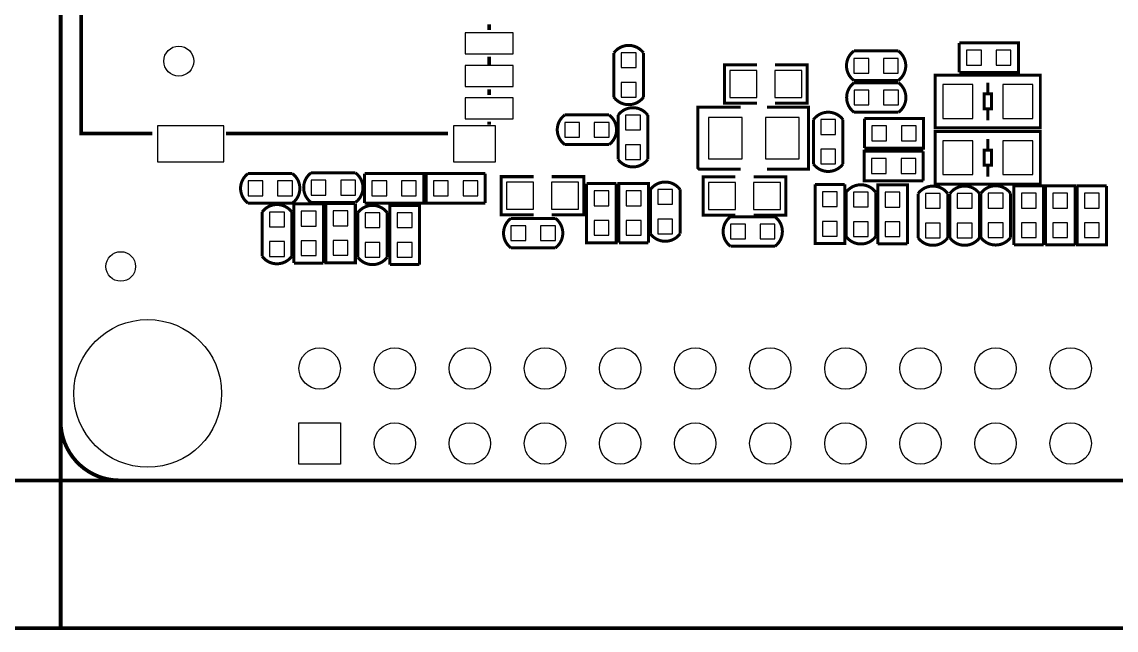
# Model space of a CAD drawing. Extents: x -900 to 3533, y 458 to 4954.
# Drawn here: x 1137 to 2594, y 458 to 1268 of the extents above; entities that cross this region are included whole.
import ezdxf

# ---------------------------------------------------------------- set-up
doc = ezdxf.new("R2010")
doc.units = 0
doc.header["$MEASUREMENT"] = 0
for name, color, linetype in [('BG_OUTLINE', 254, 'CONTINUOUS'), ('PG_SILKSCREEN_BOTTOM', 171, 'CONTINUOUS'), ('PIN_BOTTOM', 5, 'CONTINUOUS')]:
    doc.layers.add(name, color=color, linetype=linetype)

msp = doc.modelspace()

# ---------------------------------------------------------------- linework, layer by layer
at = {"layer": 'BG_OUTLINE'}
for points in [[(1189, 460.13, 5, 5, 0), (992.15, 460.13, 5, 5, 0), (992.15, 4475.87, 5, 5, 0), (1189, 4475.87, 5, 5, 0), (1189, 460.13, 5, 5, 0)], [(1267.74, 2468, 5, 5, 0), (3000.02, 2468, 5, 5, -0.414214), (3078.76, 2389.26, 5, 5, 0), (3078.76, 735.72, 5, 5, -0.414214), (3000.02, 656.98, 5, 5, 0), (1267.74, 656.98, 5, 5, -0.414214), (1189, 735.72, 5, 5, 0), (1189, 2389.26, 5, 5, -0.414214), (1267.74, 2468, 5, 5, 0)], [(1267.74, 2468, 5, 5, 0), (3000.02, 2468, 5, 5, -0.414214), (3078.76, 2389.26, 5, 5, 0), (3078.76, 735.72, 5, 5, -0.414214), (3000.02, 656.98, 5, 5, 0), (1267.74, 656.98, 5, 5, -0.414214), (1189, 735.72, 5, 5, 0), (1189, 2389.26, 5, 5, -0.414214), (1267.74, 2468, 5, 5, 0)], [(-897.61, 656.98, 5, 5, 0), (-897.61, 538.87, 5, 5, 0.414214), (-818.87, 460.13, 5, 5, 0), (3000.02, 460.13, 5, 5, 0.414214), (3078.76, 538.87, 5, 5, 0), (3078.76, 656.98, 5, 5, 0), (-897.61, 656.98, 5, 5, 0)]]:
    msp.add_lwpolyline(points, format="xyseb", dxfattribs=at)
at = {"layer": 'PG_SILKSCREEN_BOTTOM'}
for points in [[(1310.886, 1119.071, 5, 5, 0), (1216.386, 1119.071, 5, 5, 0), (1216.386, 1410.37, 5, 5, 0), (1188.788, 1587.571, 5, 5, 0), (1188.788, 1701.669, 5, 5, 0)], [(1759.69, 1264.669, 5, 5, 0), (1759.69, 1256.87, 5, 5, 0)], [(1925.634, 1226.53, 4, 4, -0.503906), (1964.994, 1226.529, 4, 4, 0)], [(2385.474, 1200.432, 4, 4, 0), (2385.474, 1239.792, 4, 4, 0)], [(2385.474, 1239.792, 4, 4, 0), (2464.214, 1239.792, 4, 4, 0), (2464.214, 1200.432, 4, 4, 0), (2385.474, 1200.432, 4, 4, 0)], [(1925.634, 1167.47, 4, 4, 0), (1925.634, 1226.53, 4, 4, 0)], [(1964.994, 1226.529, 4, 4, 0), (1964.994, 1167.471, 4, 4, 0)], [(2245.269, 1229.023, 4, 4, 0.504951), (2245.269, 1189.663, 4, 4, 0)], [(2245.269, 1229.023, 4, 4, 0), (2304.329, 1229.023, 4, 4, 0)], [(2304.329, 1229.023, 4, 4, -0.503899), (2304.329, 1189.663, 4, 4, 0)], [(1759.69, 1221.37, 5, 5, 0), (1759.69, 1209.571, 5, 5, 0)], [(2116, 1210.5, 4, 4, 0), (2073, 1210.5, 4, 4, 0), (2073, 1159.5, 4, 4, 0), (2116, 1159.5, 4, 4, 0)], [(2140, 1210.5, 4, 4, 0), (2183, 1210.5, 4, 4, 0), (2183, 1159.5, 4, 4, 0), (2140, 1159.5, 4, 4, 0)], [(2353.474, 1126.792, 3.941, 3.941, 0), (2493.474, 1126.792, 3.941, 3.941, 0), (2493.474, 1196.792, 3.941, 3.941, 0), (2353.474, 1196.792, 3.941, 3.941, 0), (2353.474, 1126.792, 3.941, 3.941, 0)], [(1759.69, 1178.071, 5, 5, 0), (1759.69, 1170.169, 5, 5, 0)], [(2245.47, 1147.32, 4, 4, -0.503899), (2245.47, 1186.68, 4, 4, 0)], [(2304.329, 1189.663, 4, 4, 0), (2245.269, 1189.663, 4, 4, 0)], [(2245.47, 1186.68, 4, 4, 0), (2304.53, 1186.68, 4, 4, 0)], [(2304.53, 1147.32, 4, 4, 0.504954), (2304.53, 1186.68, 4, 4, 0)], [(2423.474, 1171.792, 3.941, 3.941, 0), (2423.474, 1186.792, 3.941, 3.941, 0)], [(1925.634, 1167.47, 4, 4, 0.504961), (1964.994, 1167.471, 4, 4, 0)], [(2418.474, 1151.792, 3.941, 3.941, 0), (2428.474, 1151.792, 3.941, 3.941, 0), (2428.474, 1171.792, 3.941, 3.941, 0), (2418.474, 1171.792, 3.941, 3.941, 0), (2418.474, 1151.792, 3.941, 3.941, 0)], [(1970.68, 1143.53, 4, 4, 0.504954), (1931.32, 1143.53, 4, 4, 0)], [(2094.28, 1071.66, 4, 4, 0), (2039.16, 1071.66, 4, 4, 0), (2037.2, 1073.63, 4, 4, 0), (2037.2, 1154.34, 4, 4, 0), (2094.28, 1154.34, 4, 4, 0)], [(2129.72, 1071.66, 4, 4, 0), (2184.84, 1071.66, 4, 4, 0), (2184.84, 1154.34, 4, 4, 0), (2129.72, 1154.34, 4, 4, 0)], [(2423.474, 1151.792, 3.941, 3.941, 0), (2423.474, 1136.792, 3.941, 3.941, 0)], [(1759.69, 1134.772, 5, 5, 0), (1759.69, 1130.87, 5, 5, 0)], [(1860.177, 1143.743, 4, 4, 0.504952), (1860.177, 1104.383, 4, 4, 0)], [(1860.177, 1143.743, 4, 4, 0), (1919.237, 1143.742, 4, 4, 0)], [(1919.237, 1143.742, 4, 4, -0.503881), (1919.238, 1104.383, 4, 4, 0)], [(1931.32, 1084.47, 4, 4, 0), (1931.32, 1143.53, 4, 4, 0)], [(1970.68, 1143.53, 4, 4, 0), (1970.68, 1084.47, 4, 4, 0)], [(2230.68, 1137.53, 4, 4, 0.504954), (2191.32, 1137.53, 4, 4, 0)], [(2191.32, 1078.47, 4, 4, 0), (2191.32, 1137.53, 4, 4, 0)], [(2230.68, 1137.53, 4, 4, 0), (2230.68, 1078.47, 4, 4, 0)], [(2304.53, 1147.32, 4, 4, 0), (2245.47, 1147.32, 4, 4, 0)], [(2259.214, 1099.585, 4, 4, 0), (2259.214, 1138.945, 4, 4, 0)], [(2259.214, 1138.945, 4, 4, 0), (2337.954, 1138.945, 4, 4, 0), (2337.954, 1099.585, 4, 4, 0), (2259.214, 1099.585, 4, 4, 0)], [(2353.474, 1051.792, 3.941, 3.941, 0), (2493.474, 1051.792, 3.941, 3.941, 0), (2493.474, 1121.792, 3.941, 3.941, 0), (2353.474, 1121.792, 3.941, 3.941, 0), (2353.474, 1051.792, 3.941, 3.941, 0)], [(1704.587, 1119.071, 5, 5, 0), (1409.288, 1119.071, 5, 5, 0)], [(2423.474, 1096.792, 3.941, 3.941, 0), (2423.474, 1111.792, 3.941, 3.941, 0)], [(1919.238, 1104.383, 4, 4, 0), (1860.177, 1104.383, 4, 4, 0)], [(2337.464, 1056.055, 4, 4, 0), (2258.724, 1056.055, 4, 4, 0), (2258.724, 1095.415, 4, 4, 0), (2337.464, 1095.415, 4, 4, 0)], [(2337.464, 1095.415, 4, 4, 0), (2337.464, 1056.055, 4, 4, 0)], [(2418.474, 1076.792, 3.941, 3.941, 0), (2428.474, 1076.792, 3.941, 3.941, 0), (2428.474, 1096.792, 3.941, 3.941, 0), (2418.474, 1096.792, 3.941, 3.941, 0), (2418.474, 1076.792, 3.941, 3.941, 0)], [(1970.68, 1084.47, 4, 4, -0.503899), (1931.32, 1084.47, 4, 4, 0)], [(2230.68, 1078.47, 4, 4, -0.503899), (2191.32, 1078.47, 4, 4, 0)], [(2423.474, 1076.792, 3.941, 3.941, 0), (2423.474, 1061.792, 3.941, 3.941, 0)], [(1438.47, 1026.32, 4, 4, -0.503899), (1438.47, 1065.68, 4, 4, 0)], [(1438.47, 1065.68, 4, 4, 0), (1497.53, 1065.68, 4, 4, 0)], [(1497.53, 1026.32, 4, 4, 0.504954), (1497.53, 1065.68, 4, 4, 0)], [(1522.47, 1027.32, 4, 4, -0.503899), (1522.47, 1066.68, 4, 4, 0)], [(1522.47, 1066.68, 4, 4, 0), (1581.53, 1066.68, 4, 4, 0)], [(1581.53, 1027.32, 4, 4, 0.504954), (1581.53, 1066.68, 4, 4, 0)], [(1593.63, 1026.32, 4, 4, 0), (1593.63, 1065.68, 4, 4, 0)], [(1593.63, 1065.68, 4, 4, 0), (1672.37, 1065.68, 4, 4, 0), (1672.37, 1026.32, 4, 4, 0), (1593.63, 1026.32, 4, 4, 0)], [(1754.37, 1026.32, 4, 4, 0), (1675.63, 1026.32, 4, 4, 0), (1675.63, 1065.68, 4, 4, 0), (1754.37, 1065.68, 4, 4, 0)], [(1754.37, 1065.68, 4, 4, 0), (1754.37, 1026.32, 4, 4, 0)], [(1818.628, 1010.6, 4, 4, 0), (1775.628, 1010.601, 4, 4, 0), (1775.628, 1061.6, 4, 4, 0), (1818.628, 1061.601, 4, 4, 0)], [(1842.628, 1010.601, 4, 4, 0), (1885.627, 1010.6, 4, 4, 0), (1885.627, 1061.601, 4, 4, 0), (1842.628, 1061.6, 4, 4, 0)], [(1889.32, 1052.37, 4, 4, 0), (1928.68, 1052.37, 4, 4, 0)], [(1928.68, 1052.37, 4, 4, 0), (1928.68, 973.63, 4, 4, 0), (1889.32, 973.63, 4, 4, 0), (1889.32, 1052.37, 4, 4, 0)], [(1932.32, 973.63, 4, 4, 0), (1932.32, 1052.37, 4, 4, 0), (1971.68, 1052.37, 4, 4, 0), (1971.68, 973.63, 4, 4, 0)], [(2013.68, 1044.53, 4, 4, 0.504954), (1974.32, 1044.53, 4, 4, 0)], [(2087.555, 1061.454, 4, 4, 0), (2044.555, 1061.454, 4, 4, 0), (2044.555, 1010.454, 4, 4, 0), (2087.555, 1010.454, 4, 4, 0)], [(2111.555, 1061.454, 4, 4, 0), (2154.555, 1061.454, 4, 4, 0), (2154.555, 1010.454, 4, 4, 0), (2111.555, 1010.454, 4, 4, 0)], [(2193.585, 1051.204, 4, 4, 0), (2232.945, 1051.204, 4, 4, 0)], [(2232.945, 1051.204, 4, 4, 0), (2232.945, 972.464, 4, 4, 0), (2193.585, 972.464, 4, 4, 0), (2193.585, 1051.204, 4, 4, 0)], [(2274.235, 1040.904, 4, 4, 0.504954), (2234.875, 1040.904, 4, 4, 0)], [(2277.055, 971.954, 4, 4, 0), (2277.055, 1050.694, 4, 4, 0), (2316.415, 1050.694, 4, 4, 0), (2316.415, 971.954, 4, 4, 0)], [(2330.765, 1039.156, 4, 4, -0.503899), (2370.125, 1039.156, 4, 4, 0)], [(2412.388, 1039.164, 4, 4, 0.504954), (2373.028, 1039.164, 4, 4, 0)], [(2453.68, 1039.53, 4, 4, 0.504954), (2414.32, 1039.53, 4, 4, 0)], [(2458.32, 970.63, 4, 4, 0), (2458.32, 1049.37, 4, 4, 0), (2497.68, 1049.37, 4, 4, 0), (2497.68, 970.63, 4, 4, 0)], [(2500.32, 970.63, 4, 4, 0), (2500.32, 1049.37, 4, 4, 0), (2539.68, 1049.37, 4, 4, 0), (2539.68, 970.63, 4, 4, 0)], [(2542.32, 1049.37, 4, 4, 0), (2581.68, 1049.37, 4, 4, 0)], [(2581.68, 1049.37, 4, 4, 0), (2581.68, 970.63, 4, 4, 0), (2542.32, 970.63, 4, 4, 0), (2542.32, 1049.37, 4, 4, 0)], [(1974.32, 985.47, 4, 4, 0), (1974.32, 1044.53, 4, 4, 0)], [(2013.68, 1044.53, 4, 4, 0), (2013.68, 985.47, 4, 4, 0)], [(2234.875, 981.844, 4, 4, 0), (2234.875, 1040.904, 4, 4, 0)], [(2274.235, 1040.904, 4, 4, 0), (2274.235, 981.844, 4, 4, 0)], [(2330.765, 980.096, 4, 4, 0), (2330.765, 1039.156, 4, 4, 0)], [(2370.125, 1039.156, 4, 4, 0), (2370.125, 980.096, 4, 4, 0)], [(2373.028, 980.104, 4, 4, 0), (2373.028, 1039.164, 4, 4, 0)], [(2412.388, 1039.164, 4, 4, 0), (2412.388, 980.104, 4, 4, 0)], [(2414.32, 980.47, 4, 4, 0), (2414.32, 1039.53, 4, 4, 0)], [(2453.68, 1039.53, 4, 4, 0), (2453.68, 980.47, 4, 4, 0)], [(1497.53, 1026.32, 4, 4, 0), (1438.47, 1026.32, 4, 4, 0)], [(1496.68, 1014.53, 4, 4, 0.504954), (1457.32, 1014.53, 4, 4, 0)], [(1499.604, 946.559, 4, 4, 0), (1499.604, 1025.299, 4, 4, 0), (1538.964, 1025.299, 4, 4, 0), (1538.964, 946.559, 4, 4, 0)], [(1581.53, 1027.32, 4, 4, 0), (1522.47, 1027.32, 4, 4, 0)], [(1541.998, 1025.722, 4, 4, 0), (1581.358, 1025.722, 4, 4, 0)], [(1581.358, 1025.722, 4, 4, 0), (1581.357, 946.982, 4, 4, 0), (1541.998, 946.981, 4, 4, 0), (1541.998, 1025.722, 4, 4, 0)], [(1623.923, 1013.446, 4, 4, 0.504957), (1584.563, 1013.447, 4, 4, 0)], [(1627.403, 944.517, 4, 4, 0), (1627.403, 1023.257, 4, 4, 0), (1666.764, 1023.257, 4, 4, 0), (1666.763, 944.517, 4, 4, 0)], [(1457.32, 955.47, 4, 4, 0), (1457.32, 1014.53, 4, 4, 0)], [(1496.68, 1014.53, 4, 4, 0), (1496.68, 955.47, 4, 4, 0)], [(1584.563, 954.387, 4, 4, 0), (1584.563, 1013.447, 4, 4, 0)], [(1623.923, 1013.446, 4, 4, 0), (1623.923, 954.387, 4, 4, 0)], [(1788.612, 966.734, 4, 4, -0.503897), (1788.612, 1006.094, 4, 4, 0)], [(1788.612, 1006.094, 4, 4, 0), (1847.672, 1006.094, 4, 4, 0)], [(1847.672, 966.734, 4, 4, 0.504956), (1847.672, 1006.094, 4, 4, 0)], [(2080.994, 1008.235, 4, 4, 0.504954), (2080.994, 968.875, 4, 4, 0)], [(2080.994, 1008.235, 4, 4, 0), (2140.054, 1008.235, 4, 4, 0)], [(2140.054, 1008.235, 4, 4, -0.503899), (2140.054, 968.875, 4, 4, 0)], [(2013.68, 985.47, 4, 4, -0.503899), (1974.32, 985.47, 4, 4, 0)], [(2274.235, 981.844, 4, 4, -0.503899), (2234.875, 981.844, 4, 4, 0)], [(2330.765, 980.096, 4, 4, 0.504954), (2370.125, 980.096, 4, 4, 0)], [(2412.388, 980.104, 4, 4, -0.503899), (2373.028, 980.104, 4, 4, 0)], [(2453.68, 980.47, 4, 4, -0.503899), (2414.32, 980.47, 4, 4, 0)], [(1847.672, 966.734, 4, 4, 0), (1788.612, 966.734, 4, 4, 0)], [(1971.68, 973.63, 4, 4, 0), (1932.32, 973.63, 4, 4, 0)], [(2140.054, 968.875, 4, 4, 0), (2080.994, 968.875, 4, 4, 0)], [(2316.415, 971.954, 4, 4, 0), (2277.055, 971.954, 4, 4, 0)], [(2497.68, 970.63, 4, 4, 0), (2458.32, 970.63, 4, 4, 0)], [(2539.68, 970.63, 4, 4, 0), (2500.32, 970.63, 4, 4, 0)], [(1496.68, 955.47, 4, 4, -0.503899), (1457.32, 955.47, 4, 4, 0)], [(1538.964, 946.559, 4, 4, 0), (1499.604, 946.559, 4, 4, 0)], [(1623.923, 954.387, 4, 4, -0.503902), (1584.563, 954.387, 4, 4, 0)], [(1666.763, 944.517, 4, 4, 0), (1627.403, 944.517, 4, 4, 0)]]:
    msp.add_lwpolyline(points, format="xyseb", dxfattribs=at)
at = {"layer": 'PIN_BOTTOM'}
for points in [[(1727.69, 1225.071), (1791.69, 1225.071), (1791.69, 1253.071), (1727.69, 1253.071)], [(1955.1565, 1226.5225), (1935.4715, 1226.5225), (1935.4715, 1206.8375), (1955.1565, 1206.8375)], [(2395.3215, 1229.9545), (2395.3215, 1210.2695), (2415.0065, 1210.2695), (2415.0065, 1229.9545)], [(2434.6815, 1229.9545), (2434.6815, 1210.2695), (2454.3665, 1210.2695), (2454.3665, 1229.9545)], [(1727.69, 1181.772), (1791.69, 1181.772), (1791.69, 1209.772), (1727.69, 1209.772)], [(2264.962, 1199.5), (2264.962, 1219.185), (2245.277, 1219.185), (2245.277, 1199.5)], [(2304.322, 1199.5), (2304.322, 1219.185), (2284.637, 1219.185), (2284.637, 1199.5)], [(2080, 1167), (2116, 1167), (2116, 1203), (2080, 1203)], [(2140, 1167), (2176, 1167), (2176, 1203), (2140, 1203)], [(1955.1565, 1187.1625), (1935.4715, 1187.1625), (1935.4715, 1167.4775), (1955.1565, 1167.4775)], [(2363.474, 1184.292), (2363.474, 1139.292), (2403.474, 1139.292), (2403.474, 1184.292)], [(2443.474, 1184.292), (2443.474, 1139.292), (2483.474, 1139.292), (2483.474, 1184.292)], [(1727.69, 1138.468), (1791.69, 1138.468), (1791.69, 1166.468), (1727.69, 1166.468)], [(2245.4775, 1176.8425), (2245.4775, 1157.1575), (2265.1625, 1157.1575), (2265.1625, 1176.8425)], [(2284.8375, 1176.8425), (2284.8375, 1157.1575), (2304.5225, 1157.1575), (2304.5225, 1176.8425)], [(1941.1575, 1123.8375), (1960.8425, 1123.8375), (1960.8425, 1143.5225), (1941.1575, 1143.5225)], [(2051.5, 1085.5), (2096.5, 1085.5), (2096.5, 1140.5), (2051.5, 1140.5)], [(2127.5, 1085.5), (2172.5, 1085.5), (2172.5, 1140.5), (2127.5, 1140.5)], [(2201.1575, 1117.8375), (2220.8425, 1117.8375), (2220.8425, 1137.5225), (2201.1575, 1137.5225)], [(1318.087, 1081.272), (1406.087, 1081.272), (1406.087, 1129.272), (1318.087, 1129.272)], [(1711.989, 1081.272), (1767.989, 1081.272), (1767.989, 1129.272), (1711.989, 1129.272)], [(1879.87, 1114.22), (1879.87, 1133.905), (1860.185, 1133.905), (1860.185, 1114.22)], [(1919.23, 1114.22), (1919.23, 1133.905), (1899.545, 1133.905), (1899.545, 1114.22)], [(2269.0615, 1129.1075), (2269.0615, 1109.4225), (2288.7465, 1109.4225), (2288.7465, 1129.1075)], [(2308.4215, 1129.1075), (2308.4215, 1109.4225), (2328.1065, 1109.4225), (2328.1065, 1129.1075)], [(2363.474, 1109.292), (2363.474, 1064.292), (2403.474, 1064.292), (2403.474, 1109.292)], [(2443.474, 1109.292), (2443.474, 1064.292), (2483.474, 1064.292), (2483.474, 1109.292)], [(1941.1575, 1084.4775), (1960.8425, 1084.4775), (1960.8425, 1104.1625), (1941.1575, 1104.1625)], [(2201.1575, 1078.4775), (2220.8425, 1078.4775), (2220.8425, 1098.1625), (2201.1575, 1098.1625)], [(2288.257, 1065.892), (2288.257, 1085.577), (2268.572, 1085.577), (2268.572, 1065.892)], [(2327.617, 1065.892), (2327.617, 1085.577), (2307.932, 1085.577), (2307.932, 1065.892)], [(1438.4775, 1055.8425), (1438.4775, 1036.1575), (1458.1625, 1036.1575), (1458.1625, 1055.8425)], [(1477.8375, 1055.8425), (1477.8375, 1036.1575), (1497.5225, 1036.1575), (1497.5225, 1055.8425)], [(1522.4775, 1056.8425), (1522.4775, 1037.1575), (1542.1625, 1037.1575), (1542.1625, 1056.8425)], [(1561.8375, 1056.8425), (1561.8375, 1037.1575), (1581.5225, 1037.1575), (1581.5225, 1056.8425)], [(1603.4775, 1055.8425), (1603.4775, 1036.1575), (1623.1625, 1036.1575), (1623.1625, 1055.8425)], [(1642.8375, 1055.8425), (1642.8375, 1036.1575), (1662.5225, 1036.1575), (1662.5225, 1055.8425)], [(1705.163, 1036.157), (1705.163, 1055.842), (1685.478, 1055.842), (1685.478, 1036.157)], [(1744.523, 1036.157), (1744.523, 1055.842), (1724.838, 1055.842), (1724.838, 1036.157)], [(1818.628, 1054.101), (1782.628, 1054.101), (1782.628, 1018.101), (1818.628, 1018.101)], [(1878.628, 1054.101), (1842.628, 1054.101), (1842.628, 1018.101), (1878.628, 1018.101)], [(2051.555, 1017.954), (2087.555, 1017.954), (2087.555, 1053.954), (2051.555, 1053.954)], [(2111.555, 1017.954), (2147.555, 1017.954), (2147.555, 1053.954), (2111.555, 1053.954)], [(1918.8425, 1042.5225), (1899.1575, 1042.5225), (1899.1575, 1022.8375), (1918.8425, 1022.8375)], [(1942.1575, 1022.8375), (1961.8425, 1022.8375), (1961.8425, 1042.5225), (1942.1575, 1042.5225)], [(1984.1575, 1024.8375), (2003.8425, 1024.8375), (2003.8425, 1044.5225), (1984.1575, 1044.5225)], [(2223.1075, 1041.3565), (2203.4225, 1041.3565), (2203.4225, 1021.6715), (2223.1075, 1021.6715)], [(2244.7125, 1021.2115), (2264.3975, 1021.2115), (2264.3975, 1040.8965), (2244.7125, 1040.8965)], [(2286.8925, 1021.1615), (2306.5775, 1021.1615), (2306.5775, 1040.8465), (2286.8925, 1040.8465)], [(2360.2875, 1039.1485), (2340.6025, 1039.1485), (2340.6025, 1019.4635), (2360.2875, 1019.4635)], [(2382.8655, 1019.4715), (2402.5505, 1019.4715), (2402.5505, 1039.1565), (2382.8655, 1039.1565)], [(2424.1575, 1019.8375), (2443.8425, 1019.8375), (2443.8425, 1039.5225), (2424.1575, 1039.5225)], [(2468.1575, 1019.8375), (2487.8425, 1019.8375), (2487.8425, 1039.5225), (2468.1575, 1039.5225)], [(2510.1575, 1019.8375), (2529.8425, 1019.8375), (2529.8425, 1039.5225), (2510.1575, 1039.5225)], [(2571.8425, 1039.5225), (2552.1575, 1039.5225), (2552.1575, 1019.8375), (2571.8425, 1019.8375)], [(1467.1575, 994.8375), (1486.8425, 994.8375), (1486.8425, 1014.5225), (1467.1575, 1014.5225)], [(1509.4415, 995.7665), (1529.1265, 995.7665), (1529.1265, 1015.4515), (1509.4415, 1015.4515)], [(1571.5205, 1015.8745), (1551.8355, 1015.8745), (1551.8355, 996.1895), (1571.5205, 996.1895)], [(1594.4005, 993.7545), (1614.0855, 993.7545), (1614.0855, 1013.4395), (1594.4005, 1013.4395)], [(1637.2415, 993.7245), (1656.9265, 993.7245), (1656.9265, 1013.4095), (1637.2415, 1013.4095)], [(1788.6195, 996.2565), (1788.6195, 976.5715), (1808.3045, 976.5715), (1808.3045, 996.2565)], [(1827.9795, 996.2565), (1827.9795, 976.5715), (1847.6645, 976.5715), (1847.6645, 996.2565)], [(1918.8425, 1003.1625), (1899.1575, 1003.1625), (1899.1575, 983.4775), (1918.8425, 983.4775)], [(1942.1575, 983.4775), (1961.8425, 983.4775), (1961.8425, 1003.1625), (1942.1575, 1003.1625)], [(1984.1575, 985.4775), (2003.8425, 985.4775), (2003.8425, 1005.1625), (1984.1575, 1005.1625)], [(2100.687, 978.712), (2100.687, 998.397), (2081.002, 998.397), (2081.002, 978.712)], [(2140.047, 978.712), (2140.047, 998.397), (2120.362, 998.397), (2120.362, 978.712)], [(2223.1075, 1001.9965), (2203.4225, 1001.9965), (2203.4225, 982.3115), (2223.1075, 982.3115)], [(2244.7125, 981.8515), (2264.3975, 981.8515), (2264.3975, 1001.5365), (2244.7125, 1001.5365)], [(2286.8925, 981.8015), (2306.5775, 981.8015), (2306.5775, 1001.4865), (2286.8925, 1001.4865)], [(2360.2875, 999.7885), (2340.6025, 999.7885), (2340.6025, 980.1035), (2360.2875, 980.1035)], [(2382.8655, 980.1115), (2402.5505, 980.1115), (2402.5505, 999.7965), (2382.8655, 999.7965)], [(2424.1575, 980.4775), (2443.8425, 980.4775), (2443.8425, 1000.1625), (2424.1575, 1000.1625)], [(2468.1575, 980.4775), (2487.8425, 980.4775), (2487.8425, 1000.1625), (2468.1575, 1000.1625)], [(2510.1575, 980.4775), (2529.8425, 980.4775), (2529.8425, 1000.1625), (2510.1575, 1000.1625)], [(2571.8425, 1000.1625), (2552.1575, 1000.1625), (2552.1575, 980.4775), (2571.8425, 980.4775)], [(1571.5205, 976.5145), (1551.8355, 976.5145), (1551.8355, 956.8295), (1571.5205, 956.8295)], [(1467.1575, 955.4775), (1486.8425, 955.4775), (1486.8425, 975.1625), (1467.1575, 975.1625)], [(1509.4415, 956.4065), (1529.1265, 956.4065), (1529.1265, 976.0915), (1509.4415, 976.0915)], [(1594.4005, 954.3945), (1614.0855, 954.3945), (1614.0855, 974.0795), (1594.4005, 974.0795)], [(1637.2415, 954.3645), (1656.9265, 954.3645), (1656.9265, 974.0495), (1637.2415, 974.0495)], [(1506.321, 678.649), (1506.321, 733.767), (1561.439, 733.767), (1561.439, 678.649)]]:
    msp.add_lwpolyline(points, close=True, dxfattribs=at)
for centre, radius in [((1346.288, 1215.468), 20), ((1269, 942), 19.685), ((1304.925, 772.905), 98.425), ((1533.88, 806.208), 27.559), ((1633.88, 806.208), 27.559), ((1733.88, 806.208), 27.559), ((1833.88, 806.208), 27.559), ((1933.88, 806.208), 27.559), ((2033.88, 806.208), 27.559), ((2133.88, 806.208), 27.559), ((2233.88, 806.208), 27.559), ((2333.88, 806.208), 27.559), ((2433.88, 806.208), 27.559), ((2533.88, 806.208), 27.559), ((1633.88, 706.208), 27.559), ((1733.88, 706.208), 27.559), ((1833.88, 706.208), 27.559), ((1933.88, 706.208), 27.559), ((2033.88, 706.208), 27.559), ((2133.88, 706.208), 27.559), ((2233.88, 706.208), 27.559), ((2333.88, 706.208), 27.559), ((2433.88, 706.208), 27.559), ((2533.88, 706.208), 27.559)]:
    msp.add_circle(centre, radius, dxfattribs=at)

doc.saveas('drawing.dxf')
